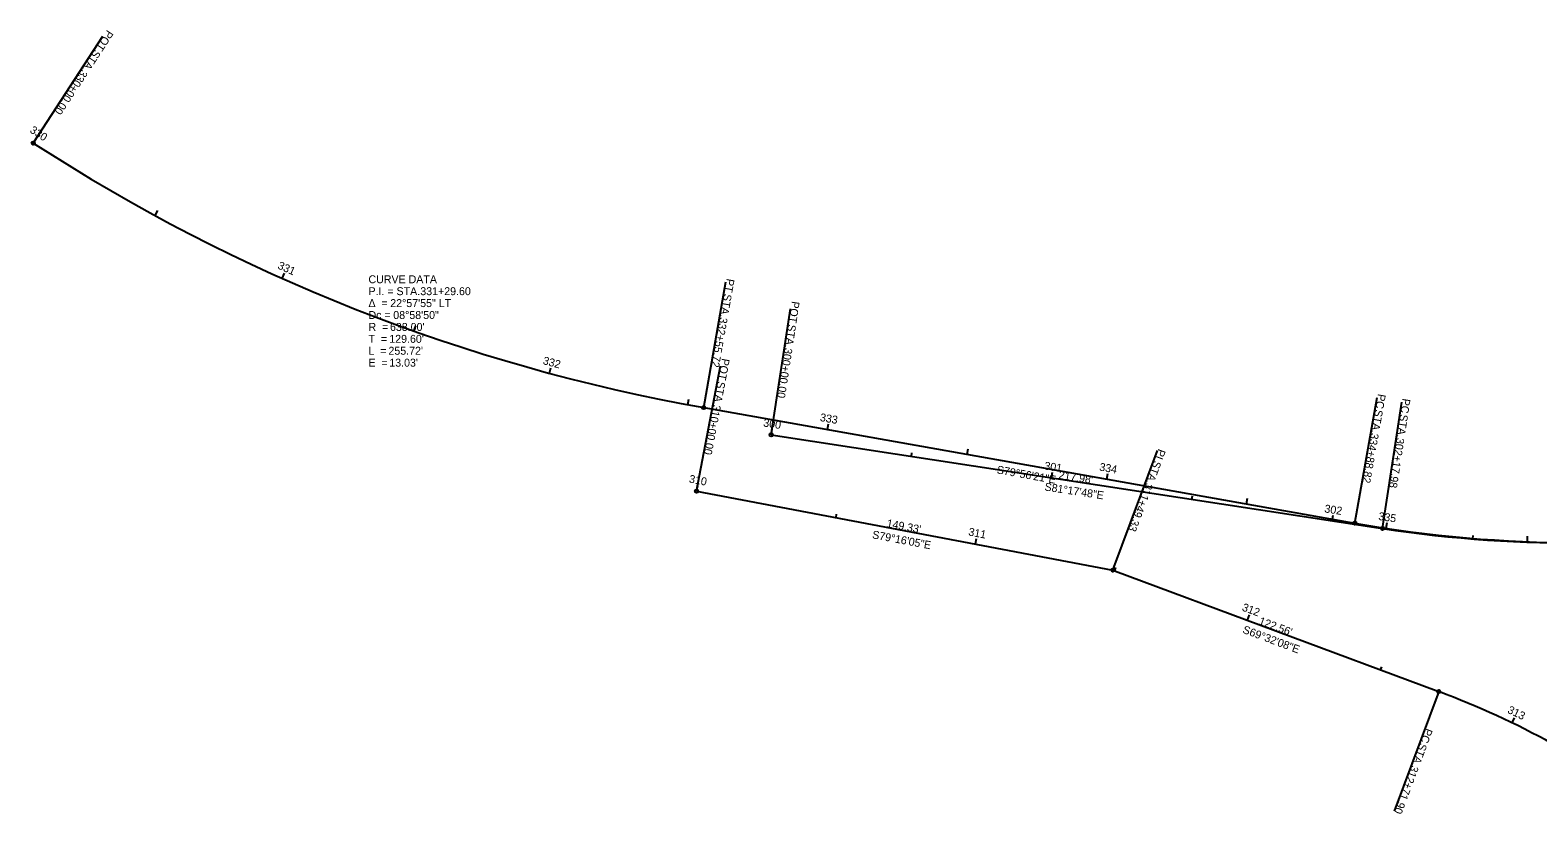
# Model space of a CAD drawing. Extents: x 145288 to 146365, y 332510 to 332983.
# Drawn here: x 145288 to 145819, y 332706 to 332983 of the extents above; entities that cross this region are included whole.
import ezdxf

# ---------------------------------------------------------------- set-up
doc = ezdxf.new("R2010")
doc.units = 0
for name, color, linetype in [('_CIVIL_CONSTRUCTION', 7, 'Continuous'), ('GE_P_Alignment_100_Cardinal_Points', 7, 'Continuous'), ('GE_P_Alignment_100_Curve_Data', 7, 'Continuous'), ('GE_P_Alignment_100_Stations', 7, 'Continuous'), ('PM_P_CL_Pass_Proh_Lt', 7, 'Continuous'), ('PM_P_Dotted_Line', 7, 'Continuous')]:
    doc.layers.add(name, color=color, linetype=linetype)

msp = doc.modelspace()

# ---------------------------------------------------------------- linework, layer by layer
at = {"layer": '_CIVIL_CONSTRUCTION'}
for p, q in [((145548.79, 332840.03), (145764.26, 332807.04)), ((145522.51, 332820.18), (145669.22, 332792.37)), ((145669.22, 332792.37), (145784.05, 332749.52))]:
    msp.add_line(p, q, dxfattribs=at)
for centre, radius, start, end in [((145832.35, 333251.86), 450, 261.2966, 280.2081), ((145679.17, 332468.46), 300, 52.7018, 69.5355)]:
    msp.add_arc(centre, radius, start, end, dxfattribs=at)
at = {"layer": 'GE_P_Alignment_100_Curve_Data'}
for p, q in [((145548.79, 332840.03), (145555.59, 332884.51)), ((145522.51, 332820.18), (145530.89, 332864.4)), ((145764.26, 332807.04), (145771.06, 332851.52)), ((145669.22, 332792.37), (145684.96, 332834.53)), ((145784.05, 332749.52), (145768.32, 332707.36))]:
    msp.add_line(p, q, dxfattribs=at)
for centre in [(145548.79, 332840.03), (145522.51, 332820.18), (145764.26, 332807.04), (145669.22, 332792.37), (145784.05, 332749.52)]:
    msp.add_circle(centre, 0.6, dxfattribs=at)
at = {"layer": 'PM_P_CL_Pass_Proh_Lt'}
for p, q in [((145288.73, 332942.91), (145313.25, 332980.64)), ((145288.73, 332942.91), (145289.82, 332944.59)), ((145331.67, 332917.33), (145332.63, 332919.09)), ((145376.49, 332895.19), (145377.3, 332897.02)), ((145525, 332849.64), (145532.86, 332893.95)), ((145422.9, 332876.63), (145423.57, 332878.51)), ((145470.62, 332861.76), (145471.14, 332863.69)), ((145519.37, 332850.66), (145519.73, 332852.63)), ((145525, 332849.64), (145754.5, 332808.92)), ((145754.5, 332808.92), (145762.37, 332853.23)), ((145568.59, 332841.9), (145568.94, 332843.87)), ((145617.82, 332833.17), (145618.17, 332835.14)), ((145667.05, 332824.43), (145667.4, 332826.4)), ((145716.29, 332815.7), (145716.63, 332817.67)), ((145765.54, 332807.1), (145765.84, 332809.08)), ((145815.29, 332802.35), (145815.37, 332804.35))]:
    msp.add_line(p, q, dxfattribs=at)
for centre in [(145288.73, 332942.91), (145525, 332849.64), (145754.5, 332808.92)]:
    msp.add_circle(centre, 0.6, dxfattribs=at)
for centre, radius, start, end in [((145636.45, 333477.83), 638, 236.97399, 259.93919), ((145833.12, 333252), 450, 259.9392, 280.1088)]:
    msp.add_arc(centre, radius, start, end, dxfattribs=at)
at = {"layer": 'PM_P_Dotted_Line'}
for p, q in [((145548.79, 332840.03), (145549.09, 332842)), ((145598.21, 332832.46), (145598.39, 332833.65)), ((145522.51, 332820.18), (145522.88, 332822.15)), ((145647.63, 332824.9), (145647.94, 332826.87)), ((145697.06, 332817.33), (145697.24, 332818.52)), ((145571.63, 332810.87), (145571.85, 332812.05)), ((145746.48, 332809.76), (145746.79, 332811.74)), ((145620.76, 332801.56), (145621.13, 332803.53)), ((145796.05, 332803.33), (145796.15, 332804.52)), ((145669.85, 332792.14), (145670.27, 332793.27)), ((145716.7, 332774.66), (145717.39, 332776.53)), ((145763.54, 332757.18), (145763.96, 332758.3)), ((145809.89, 332738.48), (145810.76, 332740.28))]:
    msp.add_line(p, q, dxfattribs=at)

# ---------------------------------------------------------------- texts
at = {"layer": 'GE_P_Alignment_100_Cardinal_Points'}
for s, rotation, p in [('S81°17\'48"E', 351.2966, (145644.98, 332820.45)), ('S79°16\'05"E', 349.2679, (145584.22, 332803.6)), ('S69°32\'08"E', 339.5355, (145714.71, 332770.28))]:
    msp.add_text(s, height=2.8, rotation=rotation, dxfattribs=at).set_placement(p)
at = {"layer": 'GE_P_Alignment_100_Curve_Data'}
for s, rotation, p in [('POT', 261.2966, (145556.06, 332887.27)), (' STA. ', 261.2966, (145554.97, 332880.15)), ('300+00.00', 261.2966, (145553.54, 332870.81)), ('POT', 259.2679, (145531.45, 332867.14)), (' STA. ', 259.2679, (145530.11, 332860.06)), ('310+00.00', 259.2679, (145528.35, 332850.78)), ('PC', 261.2966, (145771.33, 332852.98)), (' STA. ', 261.2966, (145770.64, 332848.45)), ('302+17.98', 261.2966, (145769.21, 332839.11)), ('PI', 249.5355, (145685.28, 332835.29)), (' STA. ', 249.5355, (145684.1, 332832.11)), ('311+49.33', 249.5355, (145680.79, 332823.26)), ('PC', 249.5355, (145779.37, 332736.85)), (' STA. ', 249.5355, (145777.77, 332732.56)), ('312+71.90', 249.5355, (145774.46, 332723.7))]:
    msp.add_text(s, height=2.8, rotation=rotation, dxfattribs=at).set_placement(p)
at = {"layer": 'GE_P_Alignment_100_Stations'}
for s, rotation, p in [("217.98'", 351.2966, (145649.92, 332824.59)), ("149.33'", 349.2679, (145589.31, 332807.56)), ("122.56'", 339.5355, (145720.4, 332773.32))]:
    msp.add_text(s, height=2.8, rotation=rotation, dxfattribs=at).set_placement(p)
at = {"layer": 'PM_P_CL_Pass_Proh_Lt'}
for s, rotation, p in [('POT', 236.974, (145314.81, 332982.97)), (' STA. ', 236.974, (145310.89, 332976.93)), ('330+00.00', 236.974, (145305.74, 332969.01)), ('330', 326.974, (145287.28, 332946.83)), ('331', 335.9545, (145374.63, 332898.76)), ('PT', 259.9392, (145533.13, 332895.26)), (' STA. ', 259.9392, (145532.36, 332890.91)), ('332+55.72', 259.9392, (145530.71, 332881.61)), ('332', 344.935, (145468.11, 332865.02)), ('PC', 259.9392, (145762.66, 332854.62)), (' STA. ', 259.9392, (145761.85, 332850.11)), ('333', 349.9392, (145565.81, 332844.94)), ('334+88.82', 259.9392, (145760.2, 332840.8)), ('S79°56\'21"E', 349.9392, (145628.14, 332826.46)), ('334', 349.9392, (145664.27, 332827.47)), ('335', 351.3632, (145762.65, 332810.07))]:
    msp.add_text(s, height=2.8, rotation=rotation, dxfattribs=at).set_placement(p)
for s, p in [('CURVE DATA', (145406.86, 332893.48)), ('P.I. = STA. ', (145406.86, 332889.28)), ('331+29.60', (145425.13, 332889.28)), ('Δ  = ', (145406.86, 332885.08)), ('22°57\'55" LT', (145414.54, 332885.08)), ('Dc = ', (145406.86, 332880.88)), ('08°58\'50"', (145415.6, 332880.88)), ('T  = ', (145406.86, 332872.48)), ('R  = ', (145406.86, 332876.68)), ("129.60'", (145414.2, 332872.48)), ("638.00'", (145414.44, 332876.68)), ('L  = ', (145406.86, 332868.28)), ("255.72'", (145413.9, 332868.28)), ('E  = ', (145406.86, 332864.08)), ("13.03'", (145414.2, 332864.08))]:
    msp.add_text(s, height=2.8, dxfattribs=at).set_placement(p)
at = {"layer": 'PM_P_Dotted_Line'}
for s, rotation, p in [('300', 351.2966, (145545.86, 332843.01)), ('301', 351.2966, (145644.9, 332827.84)), ('310', 349.2679, (145519.68, 332823.26)), ('302', 351.2966, (145743.62, 332812.73)), ('311', 349.2679, (145618.13, 332804.6)), ('312', 339.5355, (145714.5, 332778.15)), ('313', 334.1678, (145808.03, 332742.15))]:
    msp.add_text(s, height=2.8, rotation=rotation, dxfattribs=at).set_placement(p)

doc.saveas('drawing.dxf')
